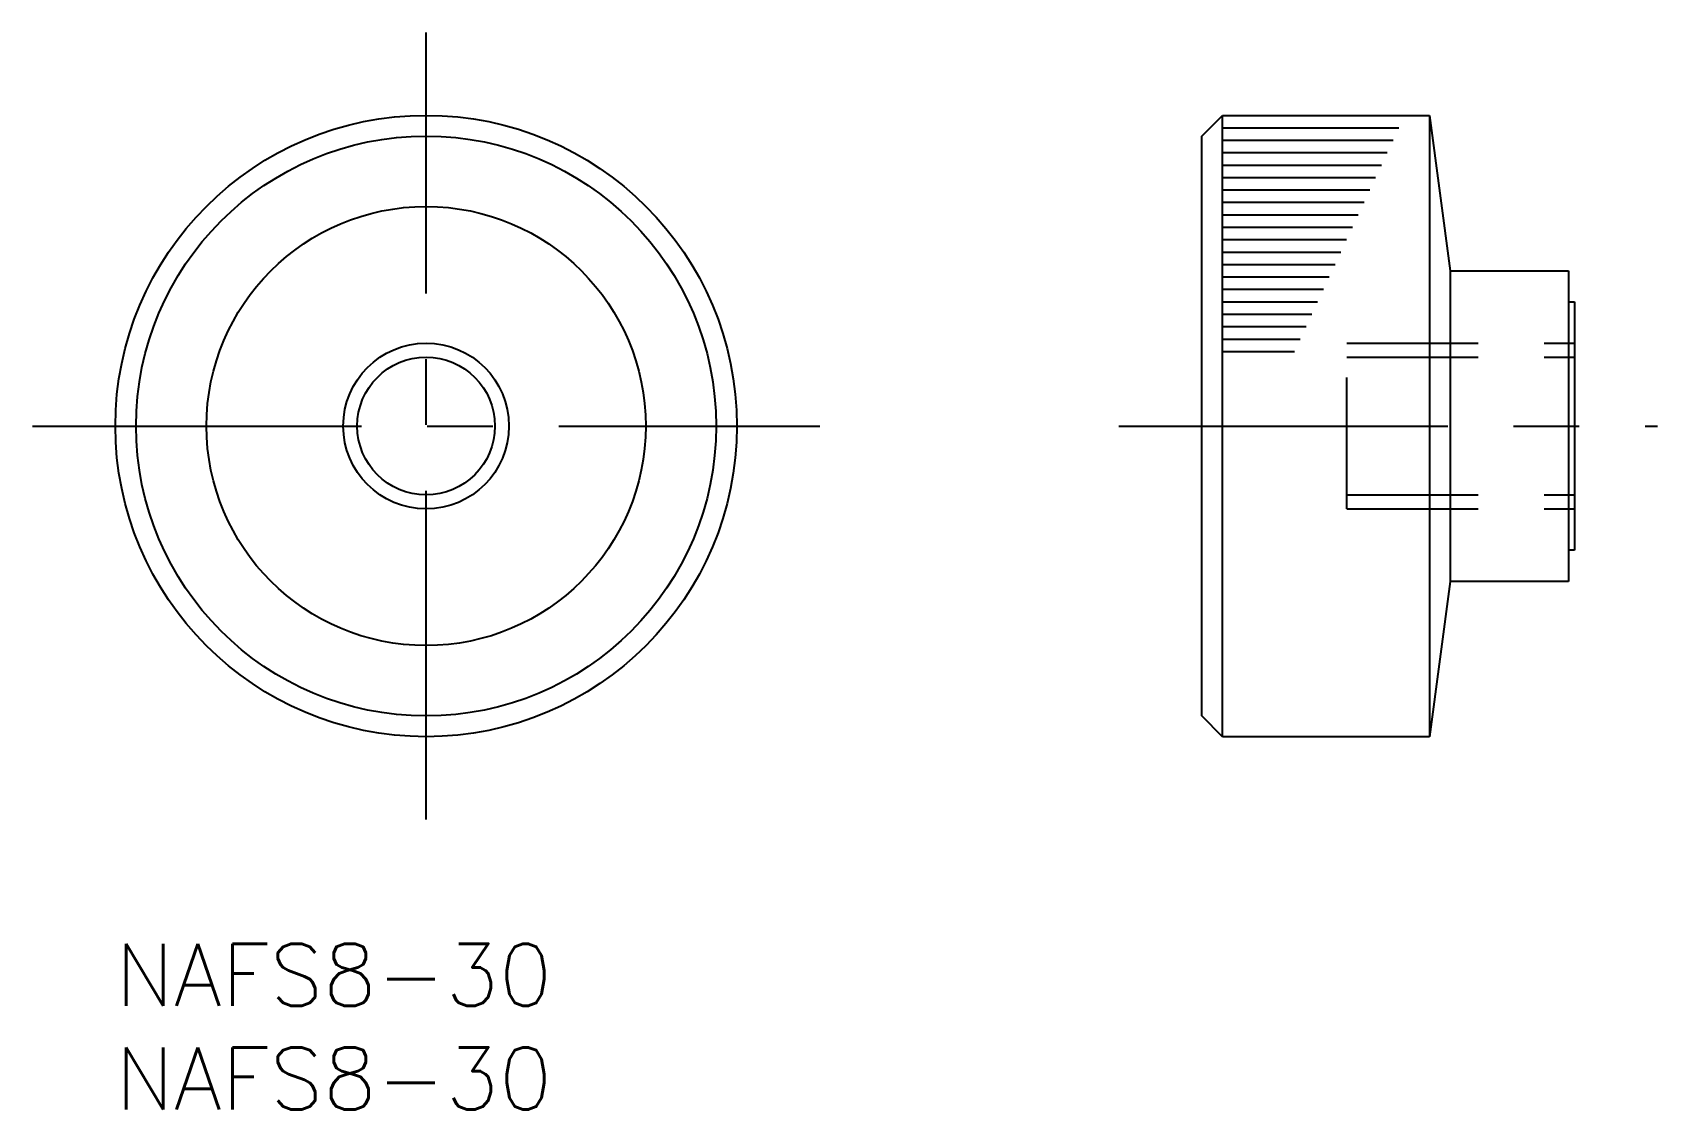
# Model space of a CAD drawing. Extents: x -4 to 74.4, y -8 to 44.
import ezdxf

# ---------------------------------------------------------------- set-up
doc = ezdxf.new("R2010")
doc.units = 0
doc.header["$LTSCALE"] = 0.5
doc.linetypes.add('CENTER', pattern=[50.8, 31.75, -6.35, 6.35, -6.35])
doc.linetypes.add('DASHED', pattern=[19.05, 12.7, -6.35])
for name, color, linetype in [('MSM_CENTER', 1, 'CENTER'), ('MSM_CONTINUOUS', 7, 'CONTINUOUS'), ('MSM_DASHED', 4, 'DASHED'), ('MSM_NARROW', 5, 'CONTINUOUS'), ('MSM_PART_NUMBER', 7, 'CONTINUOUS')]:
    doc.layers.add(name, color=color, linetype=linetype)
doc.styles.get("Standard").update_dxf_attribs({"font": 'txt.shx', "height": 3, "bigfont": 'bigfont.shx'})

# ---------------------------------------------------------------- blocks, each defined once
blk = doc.blocks.new('*U2')
at = {"layer": 'MSM_PART_NUMBER'}
blk.add_text('NAFS8-30', height=3, dxfattribs=at).set_placement((0, -3))
blk = doc.blocks.new('*U3')
at = {"layer": 'MSM_PART_NUMBER'}
blk.add_text('NAFS8-30', height=3, dxfattribs=at).set_placement((0, -8))

msp = doc.modelspace()

# ---------------------------------------------------------------- linework, layer by layer
at = {"layer": 'MSM_CENTER'}
for p, q in [((15, 6), (15, 44)), ((-4, 25), (34, 25)), ((48.439, 25), (74.439, 25))]:
    msp.add_line(p, q, dxfattribs=at)
at = {"layer": 'MSM_CONTINUOUS'}
for p, q in [((52.439, 39), (53.439, 40)), ((53.439, 10), (53.439, 40)), ((53.439, 40), (63.439, 40)), ((63.439, 40), (63.439, 10)), ((63.439, 40), (64.439, 32.5)), ((52.439, 11), (52.439, 39)), ((64.439, 32.5), (70.139, 32.5)), ((64.439, 32.5), (64.439, 17.5)), ((70.139, 32.5), (70.139, 17.5)), ((70.139, 31), (70.439, 31)), ((70.439, 31), (70.439, 19)), ((70.439, 19), (70.139, 19)), ((64.439, 17.5), (63.439, 10)), ((70.139, 17.5), (64.439, 17.5)), ((53.439, 10), (52.439, 11)), ((63.439, 10), (53.439, 10))]:
    msp.add_line(p, q, dxfattribs=at)
for radius in [15, 14, 10.6, 3.324]:
    msp.add_circle((15, 25), radius, dxfattribs=at)
at = {"layer": 'MSM_DASHED'}
for p, q in [((59.439, 21), (59.439, 29)), ((59.439, 29), (70.439, 29)), ((59.439, 28.323), (70.439, 28.323)), ((59.439, 21.676), (70.439, 21.676)), ((59.439, 21), (70.439, 21))]:
    msp.add_line(p, q, dxfattribs=at)
at = {"layer": 'MSM_NARROW'}
for p, q in [((53.439, 39.4), (61.952, 39.4)), ((53.439, 38.8), (61.673, 38.8)), ((53.439, 38.2), (61.393, 38.2)), ((53.439, 37.6), (61.113, 37.6)), ((53.439, 37), (60.833, 37)), ((53.439, 36.4), (60.553, 36.4)), ((53.439, 35.8), (60.274, 35.8)), ((53.439, 35.2), (59.994, 35.2)), ((53.439, 34.6), (59.714, 34.6)), ((53.439, 34), (59.434, 34)), ((53.439, 33.4), (59.155, 33.4)), ((53.439, 32.8), (58.875, 32.8)), ((53.439, 32.2), (58.595, 32.2)), ((53.439, 31.6), (58.315, 31.6)), ((53.439, 31), (58.035, 31)), ((53.439, 30.4), (57.756, 30.4)), ((53.439, 29.8), (57.476, 29.8)), ((53.439, 29.2), (57.196, 29.2)), ((53.439, 28.6), (56.916, 28.6))]:
    msp.add_line(p, q, dxfattribs=at)
msp.add_circle((15, 25), 4, dxfattribs=at)

# ---------------------------------------------------------------- block references
at = {"layer": 'MSM_CONTINUOUS'}
for name in ['*U2', '*U3']:
    msp.add_blockref(name, (0, 0), dxfattribs=at)

doc.saveas('drawing.dxf')
